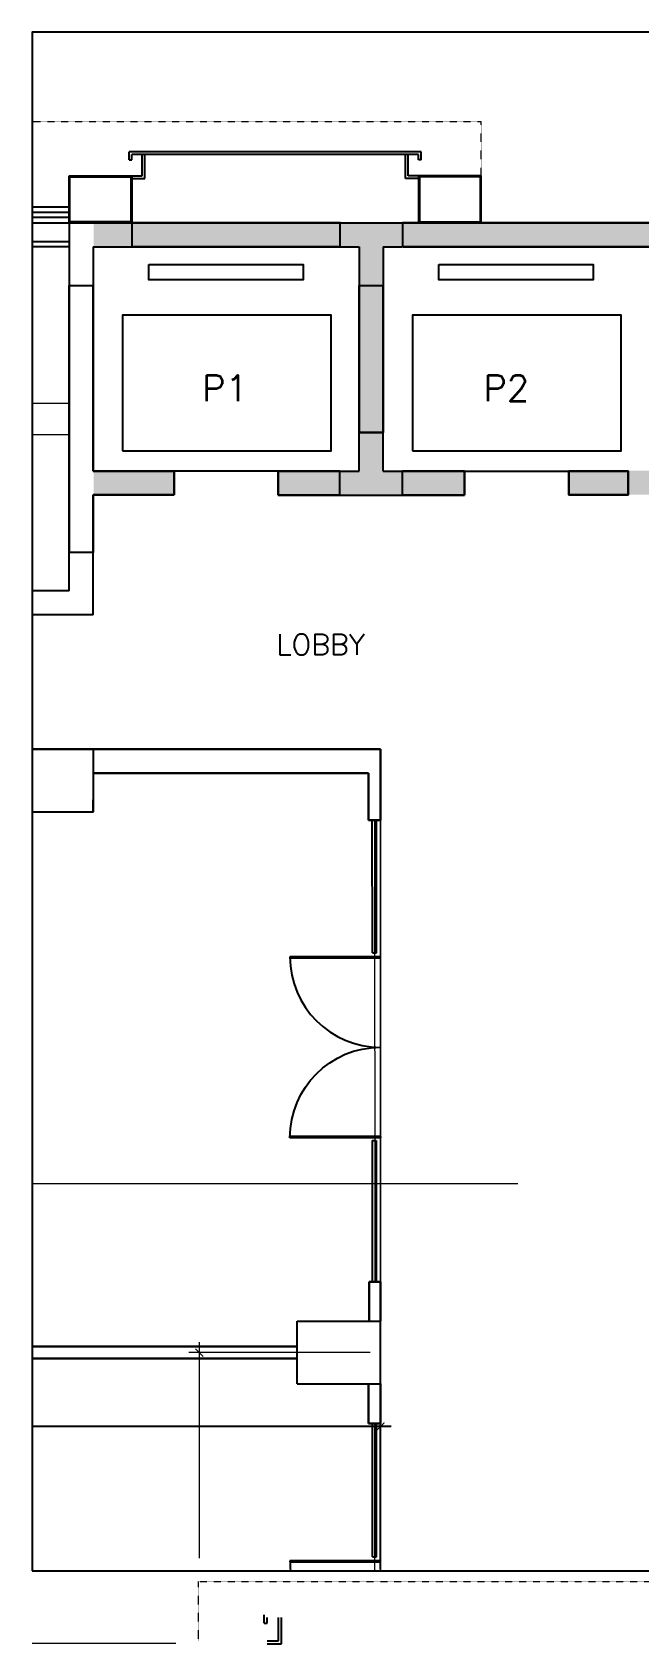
# Model space of a CAD drawing. Header units: millimetres. Extents: x 14520794 to 14796193, y 1415067 to 1454683.
# Drawn here: x 14613184 to 14618998, y 1436754 to 1452206 of the extents above; entities that cross this region are included whole.
import ezdxf
from ezdxf.enums import TextEntityAlignment as Align

# ---------------------------------------------------------------- set-up
doc = ezdxf.new("R2010")
doc.units = ezdxf.units.MM
doc.header["$LTSCALE"] = 0.01
doc.header["$MEASUREMENT"] = 0
doc.linetypes.add('HIDDEN', pattern=[0.375, 0.25, -0.125])
doc.layers.get('0').update_dxf_attribs({"color": 6, "lineweight": 0})
doc.layers.get('Defpoints').update_dxf_attribs({"color": 2})
for name, color, linetype in [('12', 12, 'Continuous'), ('column', 13, 'Continuous'), ('DOOR1', 5, 'Continuous'), ('DRIVE', 172, 'Continuous'), ('GLASS', 5, 'Continuous'), ('LIGHT', 2, 'Continuous'), ('TEXT1', 5, 'Continuous'), ('TXT', 6, 'Continuous'), ('WIN', 5, 'Continuous')]:
    doc.layers.add(name, color=color, linetype=linetype)
doc.layers.add('AREA', color=7, linetype='HIDDEN', lineweight=18, plot=False)
for name, color, linetype, lineweight in [('DIM', 6, 'Continuous', 13), ('ELEV', 7, 'Continuous', 18), ('text-1', 2, 'Continuous', 25), ('WALL', 7, 'Continuous', 30)]:
    doc.layers.add(name, color=color, linetype=linetype, lineweight=lineweight)
doc.styles.add('250MM', font='romans.shx')

# ---------------------------------------------------------------- blocks, each defined once
blk = doc.blocks.new('DOORR')
for p, q in [((0, 0.458), (-0.917, 0.458)), ((0, 0.444), (-0.917, 0.444)), ((0, 0.444), (0, 0.458))]:
    blk.add_line(p, q)
blk.add_arc((0, 0.458), 0.917, 180, 270)
blk = doc.blocks.new('*E436')
at = {"layer": 'DOOR1'}
for p, q in [((15.94, 1.78), (0, 1.78)), ((15.94, 1.54), (0, 1.54)), ((15.94, 1.54), (15.94, 1.78))]:
    blk.add_line(p, q, dxfattribs=at)
blk.add_arc((15.94, 1.78), 15.94, 180, 186.4131, dxfattribs=at)
blk = doc.blocks.new('_ARCHTICK')
at = {"color": 0, "linetype": 'ByBlock', "const_width": 0.15}
blk.add_lwpolyline([(-0.5, -0.5), (0.5, 0.5)], dxfattribs=at)

msp = doc.modelspace()

# ---------------------------------------------------------------- hatches: boundary and pattern name
at = {"layer": 'DIM', "ltscale": 0.018361}
h = msp.add_hatch(color=8, dxfattribs=at)
h.set_gradient(color1=(112, 107, 111), color2=(127, 122, 126), one_color=1, tint=0.49)
h.paths.add_polyline_path([(14616138.9, 1450381.9), (14614143.9, 1450381.9), (14614143.9, 1450153), (14616138.9, 1450153)])
h.paths.add_polyline_path([(14614143.9, 1450381.9), (14613773.9, 1450381.9), (14613773.9, 1450151.9), (14614143.9, 1450151.9)])
h.paths.add_polyline_path([(14616738.9, 1450381.9), (14616138.9, 1450381.9), (14616138.9, 1450151.9), (14616323.9, 1450151.9), (14616323.9, 1449781.9), (14616553.8, 1449781.9), (14616553.9, 1450151.9), (14616738.9, 1450151.9)])
h.paths.add_polyline_path([(14616738.9, 1450381.9), (14616738.9, 1450381.9), (14616738.9, 1450153), (14619103.9, 1450153), (14619103.9, 1450381.9)])
h.paths.add_polyline_path([(14616553.8, 1449781.9), (14616323.9, 1449781.9), (14616323.9, 1448371.5), (14616553.6, 1448371.5)])
h.paths.add_polyline_path([(14616738.9, 1448001.5), (14616553, 1448001.5), (14616553.6, 1448002), (14616553.6, 1448371.5), (14616323.9, 1448371.5), (14616323.9, 1447988.9), (14616138.9, 1447988.9), (14616138.9, 1447771.5), (14616738.9, 1447771.5)])
h.paths.add_polyline_path([(14617328.9, 1448001.9), (14616738.9, 1448001.9), (14616738.9, 1447771.9), (14617328.9, 1447771.9)])
h.paths.add_polyline_path([(14619103.9, 1448001.9), (14618328.9, 1448001.9), (14618328.9, 1447771.9), (14619103.9, 1447771.9)])
h.paths.add_polyline_path([(14616138.9, 1447988.9), (14615548.9, 1447988.9), (14615548.9, 1447771.9), (14616138.9, 1447771.9)])
h.paths.add_polyline_path([(14614548.9, 1447988.9), (14613773.9, 1447988.9), (14613773.9, 1447773.3), (14613773.9, 1447773.3), (14613773.9, 1447771.9), (14614548.9, 1447771.9)])

# ---------------------------------------------------------------- linework, layer by layer
at = {"layer": '12', "ltscale": 0.018361, "elevation": -69.1}
for points in [[(14613537.9, 1450829.3), (14614137.8, 1450829.3), (14614137.8, 1450379.2), (14613537.9, 1450379.2)], [(14613545.9, 1450821.3), (14614129.8, 1450821.3), (14614129.8, 1450387.2), (14613545.9, 1450387.2)], [(14617487.9, 1450829.3), (14616887.9, 1450829.3), (14616887.9, 1450379.2), (14617487.9, 1450379.2)], [(14617479.9, 1450821.3), (14616895.9, 1450821.3), (14616895.9, 1450387.2), (14617479.9, 1450387.2)]]:
    msp.add_lwpolyline(points, close=True, dxfattribs=at)
at = {"layer": 'AREA', "linetype": 'Continuous', "ltscale": 0.018361}
msp.add_lwpolyline([(14613184, 1444731.2), (14613767.9, 1444731.2), (14613767.9, 1445101.2), (14616407.9, 1445101.2), (14616407.9, 1444651.2), (14616465.4, 1444651.2), (14616468.4, 1440226.2), (14616413.9, 1440226.2), (14616413.9, 1439846.9), (14615722.9, 1439846.2), (14615722.9, 1439246.2), (14616407.9, 1439246.9), (14616407.9, 1438866.2), (14616465.4, 1438866.2), (14616465.4, 1437453.9)], dxfattribs=at)
at = {"layer": 'column', "linetype": 'Continuous', "ltscale": 0.018361}
for p, q in [((14613537.9, 1450379.2), (14614137.9, 1450379.2)), ((14613537.9, 1450379.2), (14613537.9, 1449779.2)), ((14614137.9, 1450379.2), (14614137.9, 1450149.2)), ((14616132.9, 1450379.2), (14616732.9, 1450379.2)), ((14616132.9, 1450379.2), (14616132.9, 1450149.2)), ((14616732.9, 1450379.2), (14616732.9, 1450149.2)), ((14613767.9, 1450149.2), (14614137.9, 1450149.2)), ((14613767.9, 1450149.2), (14613767.9, 1449779.2)), ((14616132.9, 1450149.2), (14616317.9, 1450149.2)), ((14616317.9, 1450149.2), (14616317.9, 1449779.2)), ((14616547.9, 1450149.2), (14616547.9, 1449779.2)), ((14616547.9, 1450149.2), (14616732.9, 1450149.2)), ((14613537.9, 1449779.2), (14613767.9, 1449779.2)), ((14616317.9, 1449779.2), (14616547.9, 1449779.2)), ((14616317.9, 1447998.8), (14616317.9, 1448368.8)), ((14616317.9, 1448368.8), (14616547.9, 1448368.8)), ((14616547.9, 1447998.8), (14616547.9, 1448368.8)), ((14616132.9, 1447998.8), (14616317.9, 1447998.8)), ((14616132.9, 1447768.8), (14616132.9, 1447998.8)), ((14616547.9, 1447998.8), (14616732.9, 1447998.8)), ((14616732.9, 1447768.8), (14616732.9, 1447998.8)), ((14618897.9, 1447769.2), (14618897.9, 1447999.2)), ((14616132.9, 1447768.8), (14616732.9, 1447768.8)), ((14613767.9, 1447219.2), (14613537.9, 1447219.2)), ((14613537.9, 1446849.2), (14613537.9, 1447219.2)), ((14613767.9, 1446619.2), (14613767.9, 1447219.2)), ((14613537.9, 1446849.2), (14613184, 1446849.2)), ((14613767.9, 1446619.2), (14613184, 1446619.2)), ((14613184, 1445331.2), (14613767.9, 1445331.2)), ((14613184, 1445331.2), (14613767.9, 1445331.2)), ((14613184, 1445331.2), (14613767.9, 1445331.2)), ((14613767.9, 1445331.2), (14613767.9, 1444731.2)), ((14613767.9, 1445331.2), (14613767.9, 1444731.2)), ((14613767.9, 1445331.2), (14613767.9, 1444731.2)), ((14613184, 1444731.2), (14613767.9, 1444731.2)), ((14613184, 1444731.2), (14613767.9, 1444731.2)), ((14613184, 1444731.2), (14613767.9, 1444731.2)), ((14615722.9, 1439846.2), (14616522.9, 1439846.2)), ((14615722.9, 1439246.2), (14615722.9, 1439846.2)), ((14615722.9, 1439846.2), (14616522.9, 1439846.2)), ((14615722.9, 1439246.2), (14615722.9, 1439846.2)), ((14615722.9, 1439846.2), (14616522.9, 1439846.2)), ((14615722.9, 1439246.2), (14615722.9, 1439846.2)), ((14616522.9, 1439246.2), (14616522.9, 1439846.2)), ((14616522.9, 1439246.2), (14616522.9, 1439846.2)), ((14616522.9, 1439246.2), (14616522.9, 1439846.2)), ((14615722.9, 1439246.2), (14616522.9, 1439246.2)), ((14615722.9, 1439246.2), (14616522.9, 1439246.2)), ((14615722.9, 1439246.2), (14616522.9, 1439246.2))]:
    msp.add_line(p, q, dxfattribs=at)
at = {"layer": 'Defpoints', "linetype": 'Continuous'}
msp.add_lwpolyline([(14613184, 1437453.9), (14660507.3, 1437453.9), (14660507.3, 1452206.3), (14613184, 1452206.3)], close=True, dxfattribs=at)
at = {"layer": 'Defpoints', "ltscale": 0.018361}
for points in [[(14616317.9, 1449778.8), (14616547.9, 1449778.8), (14616547.9, 1448368.8), (14616317.9, 1448368.8)], [(14618328.9, 1447999.2), (14618897.9, 1447999.2), (14618897.9, 1447769.2), (14618328.9, 1447769.2)], [(14613767.9, 1444846.2), (14613767.9, 1444846.2), (14613767.9, 1444731.2), (14613767.9, 1444731.2)]]:
    msp.add_lwpolyline(points, close=True, dxfattribs=at)
at = {"layer": 'DIM', "lineweight": 0}
for p, q in [((14617837.5, 1441164.3), (14613184, 1441164.3)), ((14613184, 1436761.4), (14614511.2, 1436761.4)), ((14614511.2, 1436761.4), (14614560.4, 1436761.4))]:
    msp.add_line(p, q, dxfattribs=at)
at = {"layer": 'DIM', "color": 3}
msp.add_line((14616422.9, 1439546.2), (14614685.3, 1439546.2), dxfattribs=at)
at = {"layer": 'DIM', "color": 4}
msp.add_line((14614785.3, 1439646.2), (14614785.3, 1437575.6), dxfattribs=at)
at = {"layer": 'DIM', "color": 3, "ltscale": 0.018361}
for points in [[(14616522.9, 1437453.9), (14616522.9, 1445331.2), (14613184, 1445331.1)], [(14613184, 1445330.7), (14616522.9, 1445330.7), (14616522.9, 1437453.9)]]:
    msp.add_lwpolyline(points, dxfattribs=at)
at = {"layer": 'DRIVE', "ltscale": 3.672129}
for p, q in [((14616912.9, 1451059.2, -87.4), (14614112.9, 1451059.1, -53.7)), ((14614112.9, 1450984.2, -87.4), (14614112.9, 1451059.2, -87.4)), ((14614112.9, 1450984.2, -87.4), (14614112.9, 1451034.2, -87.4)), ((14614112.9, 1450984.2, -87.4), (14614137.9, 1450984.2, -87.4)), ((14616887.9, 1451034.2, -87.4), (14614137.9, 1451034.1, -53.8)), ((14614137.9, 1450984.2, -87.4), (14614137.9, 1451034.2, -87.4)), ((14614137.9, 1450984.2, -87.4), (14614137.9, 1451034.2, -87.4)), ((14614237.9, 1450829.2, -87.4), (14614237.9, 1451034.2, -87.4)), ((14614262.9, 1450804.2, -87.4), (14614262.9, 1451034.2, -87.4)), ((14616762.9, 1450804.2, -87.4), (14616762.9, 1451034.2, -87.4)), ((14616787.9, 1450829.2, -87.4), (14616787.9, 1451034.2, -87.4)), ((14616887.9, 1450984.2, -87.4), (14616887.9, 1451034.2, -87.4)), ((14616887.9, 1450984.2, -87.4), (14616887.9, 1451034.2, -87.4)), ((14616912.9, 1450984.2, -87.4), (14616887.9, 1450984.2, -87.4)), ((14616912.9, 1450984.2, -87.4), (14616912.9, 1451059.2, -87.4)), ((14616912.9, 1450984.2, -87.4), (14616912.9, 1451034.2, -87.4)), ((14614137.9, 1450829.2, -87.4), (14614237.9, 1450829.2, -87.4)), ((14614137.9, 1450804.2, -87.4), (14614262.9, 1450804.2, -87.4)), ((14616887.9, 1450804.2, -87.4), (14616762.9, 1450804.2, -87.4)), ((14616887.9, 1450829.2, -87.4), (14616787.9, 1450829.2, -87.4))]:
    msp.add_line(p, q, dxfattribs=at)
at = {"layer": 'DRIVE', "ltscale": 4.016313}
for p, q in [((14615408.1, 1436951.2, -20), (14615408.1, 1437033.2, -20)), ((14615408.1, 1436951.2, -20), (14615408.1, 1437005.8, -20)), ((14615408.1, 1436951.2, -20), (14615435.4, 1436951.2, -20)), ((14615435.4, 1436951.2, -20), (14615435.4, 1437005.8, -20)), ((14615435.4, 1436951.2, -20), (14615435.4, 1437005.8, -20)), ((14615544.8, 1436781.6, -20), (14615544.8, 1437005.8, -20)), ((14615572.1, 1436754.3, -20), (14615572.1, 1437005.8, -20)), ((14615435.4, 1436781.6, -20), (14615544.8, 1436781.6, -20)), ((14615435.4, 1436754.3, -20), (14615572.1, 1436754.3, -20))]:
    msp.add_line(p, q, dxfattribs=at)
at = {"layer": 'ELEV', "linetype": 'HIDDEN', "ltscale": 9.180324}
for p in [(14613184, 1451349.2, -55.7), (14617487.9, 1450829.3, -69.1)]:
    msp.add_line(p, (14617487.9, 1451349.2, -69.1), dxfattribs=at)
at = {"layer": 'ELEV', "ltscale": 0.018361}
for p, q in [((14613184, 1448649.2), (14613543.9, 1448649.2)), ((14613184, 1448349.2), (14613543.9, 1448349.2))]:
    msp.add_line(p, q, dxfattribs=at)
at = {"layer": 'ELEV', "linetype": 'HIDDEN', "ltscale": 10.040782}
for p, q in [((14614779.2, 1437350.7, 48.1), (14628013.3, 1437350.7, 48.1)), ((14614779.2, 1436781.7), (14614779.2, 1437350.4)), ((14614779.2, 1436781.7), (14614779.2, 1437219.2))]:
    msp.add_line(p, q, dxfattribs=at)
at = {"layer": 'GLASS', "ltscale": 0.018361}
for p, q in [((14613537.9, 1450529.2, -69.1), (14613184, 1450529.2, -66.5)), ((14613537.9, 1450479.2, -69.1), (14613184, 1450479.2, -66.5)), ((14613537.9, 1450429.2, -69.1), (14613184, 1450429.2, -66.5)), ((14616445.2, 1443380.4), (14616443.3, 1444651.2)), ((14616485.2, 1443380.4), (14616483.3, 1444651.2)), ((14616445.2, 1443380.4), (14616485.2, 1443380.4)), ((14616442.3, 1441580.4), (14616482.3, 1441580.4)), ((14616442.3, 1441580.4), (14616442.3, 1440226.2)), ((14616482.3, 1441580.4), (14616482.3, 1440226.2)), ((14616445.2, 1437589.4), (14616445.2, 1438866.2)), ((14616485.2, 1437589.4), (14616485.2, 1438866.2)), ((14616445.2, 1437589.4), (14616485.2, 1437589.4))]:
    msp.add_line(p, q, dxfattribs=at)
at = {"layer": 'LIGHT', "ltscale": 0.018361}
for p, q in [((14613184, 1450379.2), (14613537.9, 1450379.2)), ((14613184, 1450201.1), (14613537.9, 1450201.1)), ((14613184, 1450151.1), (14613537.9, 1450151.1))]:
    msp.add_line(p, q, dxfattribs=at)
for points in [[(14614302.3, 1449980.6), (14615782.2, 1449980.6), (14615782.2, 1449833.1), (14614302.3, 1449833.1)], [(14617082.3, 1449980.6), (14618562.2, 1449980.6), (14618562.2, 1449833.1), (14617082.3, 1449833.1)], [(14614048.9, 1448193.8), (14616048.9, 1448193.8), (14616048.9, 1449493.8), (14614048.9, 1449493.8)], [(14616828.9, 1448193.8), (14618828.9, 1448193.8), (14618828.9, 1449493.8), (14616828.9, 1449493.8)]]:
    msp.add_lwpolyline(points, close=True, dxfattribs=at)
at = {"layer": 'TXT', "color": 3}
msp.add_line((14616523, 1437468.5), (14616523, 1438936.8), dxfattribs=at)
at = {"layer": 'TXT', "color": 4}
msp.add_line((14616623, 1438836.8), (14613184, 1438836.8), dxfattribs=at)
at = {"layer": 'WALL', "ltscale": 0.018361}
for p, q in [((14614137.9, 1450379.2), (14616138.9, 1450379.2)), ((14614143.9, 1450379.2), (14616138.9, 1450379.2)), ((14619097.9, 1450379.2), (14616732.9, 1450379.2)), ((14619097.9, 1450379.2), (14616732.9, 1450379.2)), ((14614137.9, 1450149.2), (14616132.9, 1450149.2)), ((14619097.9, 1450148.1), (14616738.8, 1450149.2)), ((14619097.9, 1450148.1), (14616738.8, 1450149.2)), ((14613537.9, 1447219.2), (14613537.9, 1449779.2)), ((14613767.9, 1449779.2), (14613767.9, 1447999.2)), ((14616317.9, 1448368.8), (14616317.9, 1449778.8)), ((14616547.9, 1449778.8), (14616547.9, 1448368.8)), ((14614542.9, 1447999.2), (14613767.9, 1447999.2)), ((14614542.9, 1447999.2), (14614542.9, 1447769.2)), ((14616132.9, 1447998.8), (14615542.9, 1447998.8)), ((14615542.9, 1447998.8), (14615542.9, 1447768.8)), ((14616732.9, 1447998.8), (14617328.9, 1447998.8)), ((14617328.9, 1447998.8), (14617328.9, 1447768.8)), ((14618328.9, 1447999.2), (14618328.9, 1447769.2)), ((14618328.9, 1447999.2), (14618897.9, 1447999.2)), ((14613767.9, 1447219.2), (14613767.9, 1447769.2)), ((14614542.9, 1447769.2), (14613767.9, 1447769.2)), ((14616132.9, 1447768.8), (14615542.9, 1447768.8)), ((14616732.9, 1447768.8), (14617328.9, 1447768.8)), ((14618328.9, 1447769.2), (14618897.9, 1447769.2)), ((14613184, 1445331.2), (14616522.9, 1445331.2)), ((14616522.9, 1445331.2), (14616522.9, 1444651.2)), ((14613767.9, 1445101.2), (14616407.9, 1445101.2)), ((14616407.9, 1445101.2), (14616407.9, 1444651.2)), ((14616407.9, 1444651.2), (14616522.9, 1444651.2)), ((14616413.9, 1440226.2), (14616413.9, 1439846.9)), ((14616413.9, 1440226.2), (14616522.9, 1440226.2)), ((14616413.9, 1440226.2), (14616413.9, 1439846.9)), ((14616413.9, 1440226.2), (14616413.9, 1439846.9)), ((14616522.9, 1439846.2), (14616522.9, 1440226.2)), ((14613184, 1439604), (14615722.9, 1439604)), ((14613184, 1439489), (14615722.9, 1439489)), ((14616407.9, 1439246.9), (14616407.9, 1438866.2)), ((14616522.9, 1438866.2), (14616522.9, 1439246.2)), ((14616407.9, 1438866.2), (14616522.9, 1438866.2))]:
    msp.add_line(p, q, dxfattribs=at)
at = {"layer": 'WIN', "ltscale": 0.018361}
for p, q in [((14615548.9, 1447999.2), (14614542.9, 1447999.2)), ((14617328.9, 1447999.2), (14618328.9, 1447999.2))]:
    msp.add_line(p, q, dxfattribs=at)

# ---------------------------------------------------------------- block references
at = {"layer": 'DIM', "color": 4, "xscale": 75.00000563572722, "yscale": 75.00000563572722, "zscale": 75.00000563572722, "rotation": 90}
msp.add_blockref('_ARCHTICK', (14614785.3, 1439546.2), dxfattribs=at)
at = {"layer": 'DOOR1', "ltscale": 0.018361}
for name, p, xscale, yscale, zscale in [('DOORR', (14616522.9, 1442907.8), 947.0662880978015, 947.0662880978015, 947.0662880978015), ('*E436', (14615654.7, 1437453.9), 54.46431470809636, 54.46431470809636, 54.46431470809636)]:
    msp.add_blockref(name, p, dxfattribs=dict(at, xscale=xscale, yscale=yscale, zscale=zscale))
at = {"layer": 'DOOR1', "ltscale": 0.018361, "xscale": -947.0662880978015, "yscale": 947.0662880978015, "zscale": 947.0662880977851, "rotation": 180}
msp.add_blockref('DOORR', (14616522.9, 1442039.6), dxfattribs=at)
at = {"layer": 'TXT', "color": 4, "xscale": 75.00000563572722, "yscale": 75.00000563572722, "zscale": 75.00000563572722}
msp.add_blockref('_ARCHTICK', (14616523, 1438836.8), dxfattribs=at)

# ---------------------------------------------------------------- texts
at = {"layer": 'text-1', "ltscale": 0.018361, "style": '250MM'}
msp.add_text('LOBBY', height=200, dxfattribs=at).set_placement((14615948.9, 1446335.3), align=Align.MIDDLE)
at = {"layer": 'TEXT1', "ltscale": 0.018361, "style": '250MM'}
for s, p in [('P1', (14615030.6, 1448669.5)), ('P2', (14617727.5, 1448669.5))]:
    msp.add_text(s, height=250, dxfattribs=at).set_placement(p, align=Align.CENTER)

doc.saveas('drawing.dxf')
